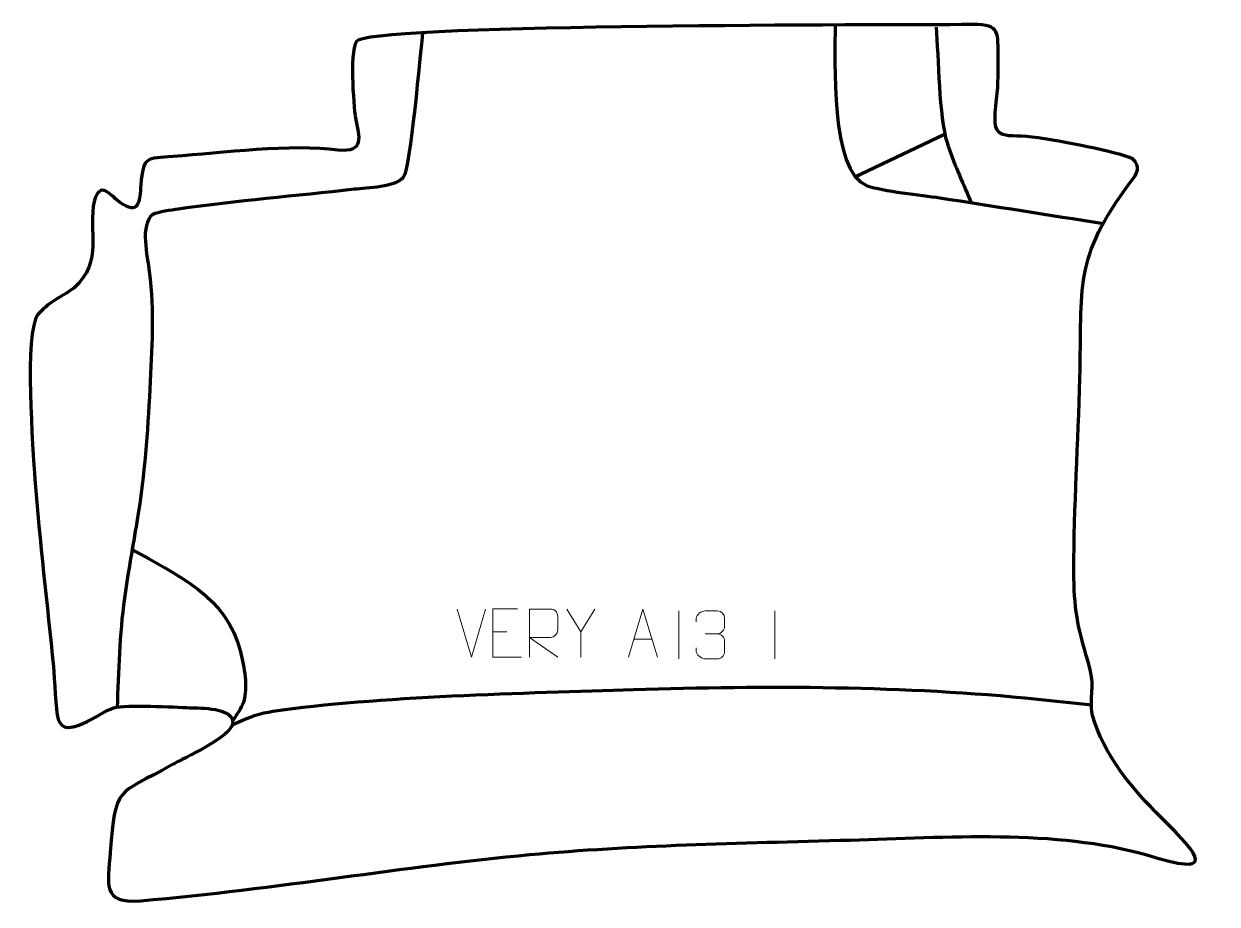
# Model space of a CAD drawing. Header units: millimetres. Extents: x -564 to 56, y 292 to 749.
import ezdxf

# ---------------------------------------------------------------- set-up
doc = ezdxf.new("R2010")
doc.units = ezdxf.units.MM
doc.header["$MEASUREMENT"] = 0
doc.layers.add('layer 2', color=7, linetype='Continuous')
doc.layers.add('layer 3', color=7, linetype='Continuous')

msp = doc.modelspace()

# ---------------------------------------------------------------- linework, layer by layer
at = {"layer": 'layer 2', "color": 142, "lineweight": 158}
for points, knots in [([(-356.5229, 744.5684), (-357.6757, 734.1927), (-363.117, 673.8531), (-366.3816, 669.6508), (-366.3816, 669.6508), (-370.5911, 664.2322), (-385.2095, 664.0444), (-392.1035, 663.2573), (-392.1035, 663.2573), (-422.5561, 659.7805), (-453.1588, 657.4253), (-483.4857, 652.9254), (-483.4857, 652.9254), (-486.8765, 652.4222), (-494.0151, 651.5746), (-496.5742, 650.1592), (-496.5742, 650.1592), (-503.666, 645.198), (-499.3327, 628.1314), (-498.4394, 620.5502), (-498.4394, 620.5502), (-495.9341, 599.2897), (-497.0924, 580.6571), (-498.2125, 559.6247), (-498.2125, 559.6247), (-499.2608, 537.0789), (-500.9208, 515.2789), (-504.5133, 492.9652), (-504.5133, 492.9652), (-506.6279, 480.1906), (-508.9884, 467.5098), (-510.8841, 454.6917), (-510.8841, 454.6917), (-513.7297, 435.2122), (-514.3742, 417.0392), (-515.0231, 397.521), (-515.0231, 397.521), (-515.0231, 397.521), (-515.1256, 394.5073), (-515.1256, 394.5073)], [0, 0, 0, 0, 0.09090909, 0.09090909, 0.09090909, 0.09090909, 0.18181818, 0.18181818, 0.18181818, 0.18181818, 0.27272727, 0.27272727, 0.27272727, 0.27272727, 0.36363636, 0.36363636, 0.36363636, 0.36363636, 0.45454545, 0.45454545, 0.45454545, 0.45454545, 0.54545455, 0.54545455, 0.54545455, 0.54545455, 0.63636364, 0.63636364, 0.63636364, 0.63636364, 0.72727273, 0.72727273, 0.72727273, 0.72727273, 0.81818182, 0.81818182, 0.81818182, 0.81818182, 1, 1, 1, 1]), ([(-142.3951, 748.5312), (-142.1548, 730.6464), (-145.4052, 672.4296), (-125.6336, 665.1358), (-125.6336, 665.1358), (-117.6888, 662.2051), (-97.6707, 660.3397), (-88.0084, 658.8456), (-88.0084, 658.8456), (-59.7012, 654.4683), (-31.4121, 649.9717), (-3.1102, 645.56)], [0, 0, 0, 0, 0.25, 0.25, 0.25, 0.25, 0.5, 0.5, 0.5, 0.5, 1, 1, 1, 1]), ([(-89.8154, 747.3599), (-88.7725, 731.857), (-88.3971, 700.9634), (-84.2053, 687.4752), (-84.2053, 687.4752), (-81.0875, 677.4431), (-76.3242, 667.3932), (-72.2676, 657.6662), (-72.2676, 657.6662), (-72.2676, 657.6662), (-71.6677, 656.2279), (-71.6677, 656.2279)], [0, 0, 0, 0, 0.25, 0.25, 0.25, 0.25, 0.5, 0.5, 0.5, 0.5, 1, 1, 1, 1]), ([(-507.5168, 476.3069), (-483.8898, 463.1107), (-458.1004, 451.9892), (-451.1721, 423.2412), (-451.1721, 423.2412), (-449.1935, 415.0316), (-447.176, 405.2164), (-449.556, 396.9707), (-449.556, 396.9707), (-450.819, 393.8491), (-453.1075, 390.6095), (-454.9691, 387.7803)], [0, 0, 0, 0, 0.25, 0.25, 0.25, 0.25, 0.5, 0.5, 0.5, 0.5, 1, 1, 1, 1]), ([(-455.0539, 385.4314), (-446.7055, 389.5724), (-440.4227, 391.4448), (-434.2983, 392.3534), (-434.2983, 392.3534), (-380.8093, 400.2881), (-302.1424, 401.8012), (-247.0839, 403.6502), (-247.0839, 403.6502), (-178.1894, 405.8091), (-105.8695, 405.677), (-37.3037, 398.6757), (-37.3037, 398.6757), (-28.4465, 397.7353), (-19.6031, 396.7524), (-10.7358, 395.901), (-10.7358, 395.901), (-10.7358, 395.901), (-9.2632, 395.7613), (-9.2632, 395.7613)], [0, 0, 0, 0, 0.16666667, 0.16666667, 0.16666667, 0.16666667, 0.33333333, 0.33333333, 0.33333333, 0.33333333, 0.5, 0.5, 0.5, 0.5, 0.66666667, 0.66666667, 0.66666667, 0.66666667, 1, 1, 1, 1])]:
    msp.add_open_spline(points, degree=3, knots=knots, dxfattribs=at)
msp.add_open_spline([(-132.4772, 669.6165), (-132.4772, 669.6165), (-85.8913, 691.6702), (-85.8913, 691.6702)], degree=3, dxfattribs=at)
at = {"layer": 'layer 2', "color": 250, "lineweight": 9}
for points in [[(-331.2121, 420.4712), (-331.2121, 420.4712), (-338.5339, 445.4248), (-338.5339, 445.4248)], [(-323.8902, 445.4248), (-323.8902, 445.4248), (-331.212, 420.4712), (-331.212, 420.4712)], [(-274.379, 433.5261), (-274.379, 433.5261), (-281.6999, 445.4248), (-281.6999, 445.4248)], [(-223.5749, 444.4795), (-223.5749, 444.4795), (-223.5749, 419.5054), (-223.5749, 419.5054)], [(-173.5749, 444.4795), (-173.5749, 444.4795), (-173.5749, 419.5054), (-173.5749, 419.5054)], [(-320.0567, 433.5525), (-320.0567, 433.5525), (-312.8886, 433.5525), (-312.8886, 433.5525)], [(-246.849, 429.7279), (-246.849, 429.7279), (-237.3533, 429.7279), (-237.3533, 429.7279)], [(-209.749, 432.5397), (-209.749, 432.5397), (-203.5526, 432.5397), (-203.5526, 432.5397)]]:
    msp.add_open_spline(points, degree=3, dxfattribs=at)
for points, knots in [([(-307.1828, 445.4322), (-307.1828, 445.4322), (-320.0567, 445.4322), (-320.0567, 445.4322), (-320.0567, 445.4322), (-320.0567, 445.4322), (-320.0567, 420.4786), (-320.0567, 420.4786), (-320.0567, 420.4786), (-320.0567, 420.4786), (-305.1909, 420.4786), (-305.1909, 420.4786)], [0, 0, 0, 0, 0.25, 0.25, 0.25, 0.25, 0.5, 0.5, 0.5, 0.5, 1, 1, 1, 1]), ([(-301.0296, 420.4749), (-301.0296, 420.4749), (-301.0296, 445.4284), (-301.0296, 445.4284), (-301.0296, 445.4284), (-297.4348, 445.4284), (-293.8393, 445.4284), (-290.2441, 445.4284), (-290.2441, 445.4284), (-287.9188, 445.3907), (-286.3615, 443.9007), (-286.3656, 441.5343), (-286.3656, 441.5343), (-286.366, 439.4988), (-286.366, 436.4394), (-286.3656, 434.4034), (-286.3656, 434.4034), (-286.3721, 432.5279), (-288.1844, 430.5861), (-290.1939, 430.567), (-290.1939, 430.567), (-290.1939, 430.567), (-301.0296, 430.567), (-301.0296, 430.567), (-301.0296, 430.567), (-301.0296, 430.567), (-286.3749, 420.4749), (-286.3749, 420.4749)], [0, 0, 0, 0, 0.125, 0.125, 0.125, 0.125, 0.25, 0.25, 0.25, 0.25, 0.375, 0.375, 0.375, 0.375, 0.5, 0.5, 0.5, 0.5, 0.625, 0.625, 0.625, 0.625, 0.75, 0.75, 0.75, 0.75, 1, 1, 1, 1]), ([(-267.0566, 445.4248), (-267.0566, 445.4248), (-274.379, 433.5261), (-274.379, 433.5261), (-274.379, 433.5261), (-274.379, 433.5261), (-274.3783, 420.4712), (-274.3783, 420.4712)], [0, 0, 0, 0, 0.33333333, 0.33333333, 0.33333333, 0.33333333, 1, 1, 1, 1]), ([(-249.5716, 420.4785), (-249.5716, 420.4785), (-242.2006, 445.432), (-242.2006, 445.432), (-242.2006, 445.432), (-242.2006, 445.432), (-234.6307, 420.4785), (-234.6307, 420.4785)], [0, 0, 0, 0, 0.33333333, 0.33333333, 0.33333333, 0.33333333, 1, 1, 1, 1]), ([(-214.4587, 438.7849), (-214.4587, 438.7849), (-214.4587, 440.6421), (-214.4587, 440.6421), (-214.4587, 440.6421), (-214.473, 442.384), (-211.8085, 444.5021), (-209.7494, 444.4794), (-209.7494, 444.4794), (-207.6853, 444.4794), (-205.6213, 444.4794), (-203.5576, 444.4794), (-203.5576, 444.4794), (-201.3631, 444.4882), (-199.7648, 442.6414), (-199.7204, 440.7293), (-199.7204, 440.7293), (-199.7208, 439.2942), (-199.7208, 437.8591), (-199.7204, 436.4236), (-199.7204, 436.4236), (-199.769, 434.7701), (-201.3716, 432.5401), (-203.5699, 432.5501), (-203.5699, 432.5501), (-201.3662, 432.5389), (-199.7582, 430.7357), (-199.7042, 428.6762), (-199.7042, 428.6762), (-199.7046, 426.8915), (-199.7046, 425.1068), (-199.7042, 423.3217), (-199.7042, 423.3217), (-199.6941, 421.2603), (-201.749, 419.4972), (-203.5699, 419.5053), (-203.5699, 419.5053), (-205.6352, 419.5056), (-207.7004, 419.5056), (-209.766, 419.5053), (-209.766, 419.5053), (-211.9346, 419.5168), (-214.4656, 421.917), (-214.4842, 423.3788), (-214.4842, 423.3788), (-214.4842, 423.3788), (-214.4842, 425.2874), (-214.4842, 425.2874)], [0, 0, 0, 0, 0.07692308, 0.07692308, 0.07692308, 0.07692308, 0.15384615, 0.15384615, 0.15384615, 0.15384615, 0.23076923, 0.23076923, 0.23076923, 0.23076923, 0.30769231, 0.30769231, 0.30769231, 0.30769231, 0.38461538, 0.38461538, 0.38461538, 0.38461538, 0.46153846, 0.46153846, 0.46153846, 0.46153846, 0.53846154, 0.53846154, 0.53846154, 0.53846154, 0.61538462, 0.61538462, 0.61538462, 0.61538462, 0.69230769, 0.69230769, 0.69230769, 0.69230769, 0.76923077, 0.76923077, 0.76923077, 0.76923077, 0.84615385, 0.84615385, 0.84615385, 0.84615385, 1, 1, 1, 1])]:
    msp.add_open_spline(points, degree=3, knots=knots, dxfattribs=at)
at = {"layer": 'layer 3', "color": 242, "lineweight": 158}
msp.add_open_spline([(-70.7525, 748.763), (-56.127, 748.8801), (-57.9042, 744.2075), (-57.7473, 731.3318), (-57.7473, 731.3318), (-57.6251, 721.3097), (-57.6065, 716.5269), (-58.8788, 706.4167), (-58.8788, 706.4167), (-61.0883, 686.2092), (-54.3226, 692.7202), (-36.7889, 689.9909), (-36.7889, 689.9909), (-27.5863, 688.5584), (5.2924, 682.653), (12.0211, 679.0507), (12.0211, 679.0507), (16.8493, 675.2867), (14.4361, 671.4243), (11.2439, 667.2459), (11.2439, 667.2459), (-19.071, 626.8568), (-13.9612, 612.9541), (-15.2318, 565.1675), (-15.2318, 565.1675), (-16.1638, 531.9025), (-18.2692, 498.3781), (-18.4247, 465.1433), (-18.4247, 465.1433), (-18.2464, 445.8547), (-16.5394, 436.3672), (-10.9923, 418.005), (-10.9923, 418.005), (-6.6857, 403.7492), (-10.6472, 401.3302), (-8.6922, 390.2296), (-8.6922, 390.2296), (-3.1121, 369.771), (12.1382, 351.8029), (27.0103, 337.2254), (27.0103, 337.2254), (48.0553, 316.4688), (56.0281, 306.2997), (19.455, 317.8576), (19.455, 317.8576), (-27.8133, 331.2667), (-85.2326, 326.922), (-134.2795, 325.5251), (-134.2795, 325.5251), (-193.3487, 323.8429), (-247.5132, 322.9335), (-300.8221, 317.966), (-300.8221, 317.966), (-366.7177, 311.8255), (-431.2826, 300.2664), (-502.939, 294.0329), (-502.939, 294.0329), (-523.3225, 292.2597), (-519.9735, 302.7693), (-518.6917, 319.1328), (-518.6917, 319.1328), (-515.9408, 354.0521), (-515.8501, 348.3215), (-486.4286, 364.6446), (-486.4286, 364.6446), (-480.4011, 367.8096), (-455.8039, 379.5671), (-455.1385, 385.9567), (-455.1385, 385.9567), (-454.2512, 394.4769), (-472.2135, 393.9881), (-477.5273, 394.1859), (-477.5273, 394.1859), (-485.4884, 394.5928), (-510.1524, 395.8883), (-516.9677, 394.1325), (-516.9677, 394.1325), (-524.7288, 391.6185), (-542.3296, 376.8222), (-545.754, 388.2974), (-545.754, 388.2974), (-547.1073, 392.8326), (-547.6201, 409.2771), (-548.2348, 415.5664), (-548.2348, 415.5664), (-551.4016, 447.7271), (-555.4229, 480.6251), (-557.8564, 512.7446), (-557.8564, 512.7446), (-558.8151, 527.5486), (-563.5893, 588.8667), (-556.2827, 598.3018), (-556.2827, 598.3018), (-548.7862, 606.3862), (-545.2294, 606.4176), (-537.5893, 612.0106), (-537.5893, 612.0106), (-522.007, 626.3727), (-530.6424, 640.8343), (-526.9803, 657.6321), (-526.9803, 657.6321), (-523.6439, 667.3245), (-519.6368, 661.1282), (-513.8572, 656.5746), (-513.8572, 656.5746), (-503.6937, 649.2372), (-503.5404, 656.7568), (-502.8419, 665.6894), (-502.8419, 665.6894), (-501.7056, 680.2196), (-500.0347, 679.3473), (-486.0902, 680.2969), (-486.0902, 680.2969), (-460.8562, 682.1158), (-424.5791, 686.8906), (-400.3537, 683.5936), (-400.3537, 683.5936), (-386.5152, 682.3672), (-389.4027, 690.171), (-391.4495, 700.4173), (-391.4495, 700.4173), (-392.2733, 706.2314), (-395.103, 738.4479), (-389.9922, 740.676), (-389.9922, 740.676), (-370.6283, 749.118), (-115.4618, 748.4497), (-71.9897, 748.7544), (-71.9897, 748.7544), (-71.9897, 748.7544), (-70.7525, 748.763), (-70.7525, 748.763)], degree=3, knots=[0, 0, 0, 0, 0.02941176, 0.02941176, 0.02941176, 0.02941176, 0.05882353, 0.05882353, 0.05882353, 0.05882353, 0.08823529, 0.08823529, 0.08823529, 0.08823529, 0.11764706, 0.11764706, 0.11764706, 0.11764706, 0.14705882, 0.14705882, 0.14705882, 0.14705882, 0.17647059, 0.17647059, 0.17647059, 0.17647059, 0.20588235, 0.20588235, 0.20588235, 0.20588235, 0.23529412, 0.23529412, 0.23529412, 0.23529412, 0.26470588, 0.26470588, 0.26470588, 0.26470588, 0.29411765, 0.29411765, 0.29411765, 0.29411765, 0.32352941, 0.32352941, 0.32352941, 0.32352941, 0.35294118, 0.35294118, 0.35294118, 0.35294118, 0.38235294, 0.38235294, 0.38235294, 0.38235294, 0.41176471, 0.41176471, 0.41176471, 0.41176471, 0.44117647, 0.44117647, 0.44117647, 0.44117647, 0.47058824, 0.47058824, 0.47058824, 0.47058824, 0.5, 0.5, 0.5, 0.5, 0.52941176, 0.52941176, 0.52941176, 0.52941176, 0.55882353, 0.55882353, 0.55882353, 0.55882353, 0.58823529, 0.58823529, 0.58823529, 0.58823529, 0.61764706, 0.61764706, 0.61764706, 0.61764706, 0.64705882, 0.64705882, 0.64705882, 0.64705882, 0.67647059, 0.67647059, 0.67647059, 0.67647059, 0.70588235, 0.70588235, 0.70588235, 0.70588235, 0.73529412, 0.73529412, 0.73529412, 0.73529412, 0.76470588, 0.76470588, 0.76470588, 0.76470588, 0.79411765, 0.79411765, 0.79411765, 0.79411765, 0.82352941, 0.82352941, 0.82352941, 0.82352941, 0.85294118, 0.85294118, 0.85294118, 0.85294118, 0.88235294, 0.88235294, 0.88235294, 0.88235294, 0.91176471, 0.91176471, 0.91176471, 0.91176471, 0.94117647, 0.94117647, 0.94117647, 0.94117647, 1, 1, 1, 1], dxfattribs=at)

doc.saveas('drawing.dxf')
